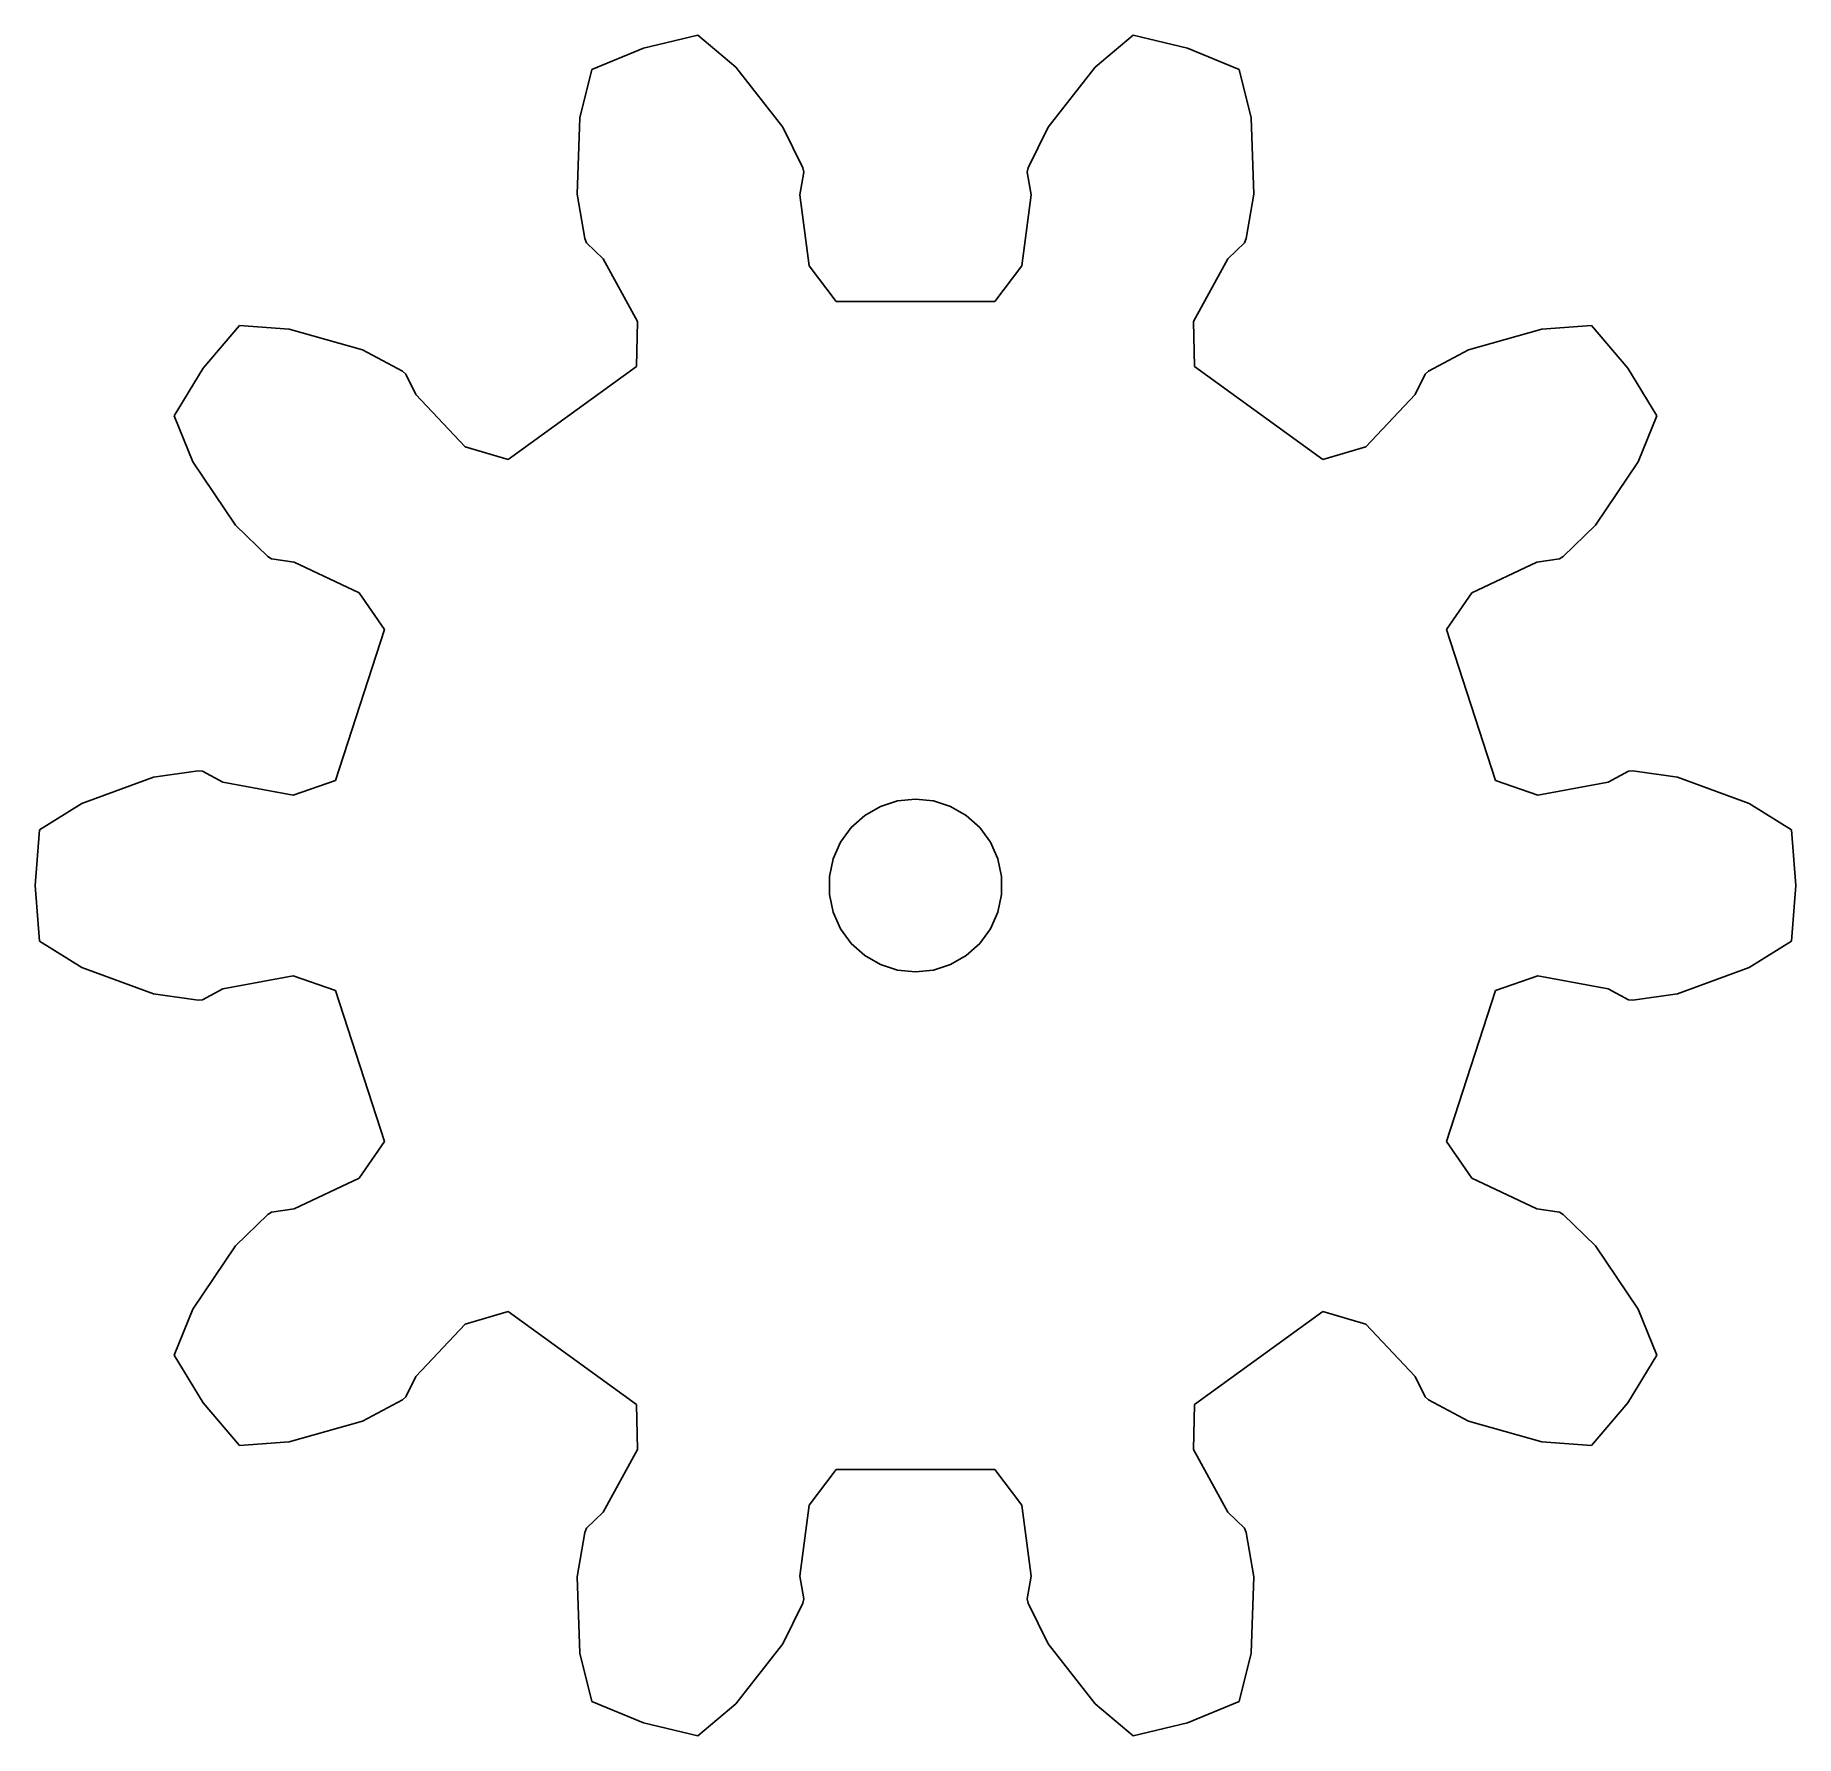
# Model space of a CAD drawing. Header units: metres. Extents: x -15.3 to 15.3, y -14.8 to 14.8.
import ezdxf

# ---------------------------------------------------------------- set-up
doc = ezdxf.new("R2010")
doc.units = ezdxf.units.M

msp = doc.modelspace()

# ---------------------------------------------------------------- linework, layer by layer
for p, q in [((-3.779, 14.757), (-4.721, 14.531)), ((-3.117, 14.202), (-3.779, 14.757)), ((3.779, 14.757), (3.117, 14.202)), ((4.721, 14.531), (3.779, 14.757)), ((-4.721, 14.531), (-5.617, 14.16)), ((5.617, 14.16), (4.721, 14.531)), ((-5.617, 14.16), (-5.827, 13.322)), ((-2.3, 13.159), (-3.117, 14.202)), ((3.117, 14.202), (2.3, 13.159)), ((5.827, 13.322), (5.617, 14.16)), ((-5.827, 13.322), (-5.874, 11.998)), ((-1.957, 12.458), (-2.3, 13.159)), ((2.3, 13.159), (1.957, 12.458)), ((5.874, 11.998), (5.827, 13.322)), ((-2.006, 11.988), (-1.938, 12.38)), ((-1.938, 12.38), (-1.957, 12.458)), ((1.957, 12.458), (1.938, 12.38)), ((1.938, 12.38), (2.006, 11.988)), ((-5.874, 11.998), (-5.739, 11.229)), ((-1.847, 10.755), (-2.006, 11.988)), ((2.006, 11.988), (1.847, 10.755)), ((5.739, 11.229), (5.874, 11.998)), ((-5.739, 11.229), (-5.709, 11.155)), ((-5.709, 11.155), (-5.423, 10.878)), ((5.423, 10.878), (5.709, 11.155)), ((5.709, 11.155), (5.739, 11.229)), ((-5.423, 10.878), (-4.828, 9.786)), ((-1.376, 10.136), (-1.847, 10.755)), ((1.847, 10.755), (1.376, 10.136)), ((4.828, 9.786), (5.423, 10.878)), ((1.376, 10.136), (-1.376, 10.136)), ((-4.828, 9.786), (-4.845, 9.009)), ((4.845, 9.009), (4.828, 9.786)), ((-11.732, 9.718), (-12.361, 8.981)), ((-10.869, 9.658), (-11.732, 9.718)), ((-9.596, 9.294), (-10.869, 9.658)), ((10.869, 9.658), (9.596, 9.294)), ((11.732, 9.718), (10.869, 9.658)), ((12.361, 8.981), (11.732, 9.718)), ((-8.906, 8.928), (-9.596, 9.294)), ((9.596, 9.294), (8.906, 8.928)), ((-12.361, 8.981), (-12.867, 8.154)), ((-8.845, 8.877), (-8.906, 8.928)), ((-8.67, 8.52), (-8.845, 8.877)), ((-4.845, 9.009), (-7.071, 7.392)), ((7.071, 7.392), (4.845, 9.009)), ((8.845, 8.877), (8.67, 8.52)), ((8.906, 8.928), (8.845, 8.877)), ((12.867, 8.154), (12.361, 8.981)), ((-7.816, 7.615), (-8.67, 8.52)), ((8.67, 8.52), (7.816, 7.615)), ((-12.867, 8.154), (-12.544, 7.353)), ((12.544, 7.353), (12.867, 8.154)), ((-12.544, 7.353), (-11.805, 6.254)), ((-7.071, 7.392), (-7.816, 7.615)), ((7.816, 7.615), (7.071, 7.392)), ((11.805, 6.254), (12.544, 7.353)), ((-11.805, 6.254), (-11.244, 5.711)), ((11.244, 5.711), (11.805, 6.254)), ((-11.244, 5.711), (-11.176, 5.669)), ((-11.176, 5.669), (-10.782, 5.613)), ((-10.782, 5.613), (-9.658, 5.08)), ((9.658, 5.08), (10.782, 5.613)), ((10.782, 5.613), (11.176, 5.669)), ((11.176, 5.669), (11.244, 5.711)), ((-9.658, 5.08), (-9.215, 4.441)), ((9.215, 4.441), (9.658, 5.08)), ((-9.215, 4.441), (-10.065, 1.824)), ((10.065, 1.824), (9.215, 4.441)), ((-13.226, 1.879), (-14.47, 1.425)), ((-12.453, 1.988), (-13.226, 1.879)), ((-12.373, 1.983), (-12.453, 1.988)), ((-12.022, 1.796), (-12.373, 1.983)), ((12.373, 1.983), (12.022, 1.796)), ((12.453, 1.988), (12.373, 1.983)), ((13.226, 1.879), (12.453, 1.988)), ((14.47, 1.425), (13.226, 1.879)), ((-10.799, 1.567), (-12.022, 1.796)), ((-10.065, 1.824), (-10.799, 1.567)), ((10.799, 1.567), (10.065, 1.824)), ((12.022, 1.796), (10.799, 1.567)), ((-14.47, 1.425), (-15.203, 0.966)), ((-0.882, 1.214), (-0.61, 1.37)), ((-0.61, 1.37), (-0.312, 1.467)), ((-0.312, 1.467), (0, 1.5)), ((0, 1.5), (0.312, 1.467)), ((0.312, 1.467), (0.61, 1.37)), ((0.61, 1.37), (0.882, 1.214)), ((15.203, 0.966), (14.47, 1.425)), ((-15.203, 0.966), (-15.279, 0)), ((-1.299, 0.75), (-1.115, 1.004)), ((-1.115, 1.004), (-0.882, 1.214)), ((0.882, 1.214), (1.115, 1.004)), ((1.115, 1.004), (1.299, 0.75)), ((15.279, 0), (15.203, 0.966)), ((-1.427, 0.464), (-1.299, 0.75)), ((1.299, 0.75), (1.427, 0.464)), ((-1.492, 0.157), (-1.427, 0.464)), ((1.427, 0.464), (1.492, 0.157)), ((-15.279, 0), (-15.203, -0.966)), ((-1.492, -0.157), (-1.492, 0.157)), ((1.492, 0.157), (1.492, -0.157)), ((15.203, -0.966), (15.279, 0)), ((-1.427, -0.464), (-1.492, -0.157)), ((1.492, -0.157), (1.427, -0.464)), ((-1.299, -0.75), (-1.427, -0.464)), ((1.427, -0.464), (1.299, -0.75)), ((-1.115, -1.004), (-1.299, -0.75)), ((1.299, -0.75), (1.115, -1.004)), ((-15.203, -0.966), (-14.47, -1.425)), ((-0.882, -1.214), (-1.115, -1.004)), ((-0.61, -1.37), (-0.882, -1.214)), ((0.882, -1.214), (0.61, -1.37)), ((1.115, -1.004), (0.882, -1.214)), ((14.47, -1.425), (15.203, -0.966)), ((-14.47, -1.425), (-13.226, -1.879)), ((-0.312, -1.467), (-0.61, -1.37)), ((0, -1.5), (-0.312, -1.467)), ((0.312, -1.467), (0, -1.5)), ((0.61, -1.37), (0.312, -1.467)), ((13.226, -1.879), (14.47, -1.425)), ((-12.373, -1.983), (-12.022, -1.796)), ((-12.022, -1.796), (-10.799, -1.567)), ((-10.799, -1.567), (-10.065, -1.824)), ((-10.065, -1.824), (-9.215, -4.441)), ((9.215, -4.441), (10.065, -1.824)), ((10.065, -1.824), (10.799, -1.567)), ((10.799, -1.567), (12.022, -1.796)), ((12.022, -1.796), (12.373, -1.983)), ((-13.226, -1.879), (-12.453, -1.988)), ((-12.453, -1.988), (-12.373, -1.983)), ((12.373, -1.983), (12.453, -1.988)), ((12.453, -1.988), (13.226, -1.879)), ((-9.215, -4.441), (-9.658, -5.08)), ((9.658, -5.08), (9.215, -4.441)), ((-9.658, -5.08), (-10.782, -5.613)), ((10.782, -5.613), (9.658, -5.08)), ((-11.244, -5.711), (-11.805, -6.254)), ((-11.176, -5.669), (-11.244, -5.711)), ((-10.782, -5.613), (-11.176, -5.669)), ((11.176, -5.669), (10.782, -5.613)), ((11.244, -5.711), (11.176, -5.669)), ((11.805, -6.254), (11.244, -5.711)), ((-11.805, -6.254), (-12.544, -7.353)), ((12.544, -7.353), (11.805, -6.254)), ((-12.544, -7.353), (-12.867, -8.154)), ((-8.67, -8.52), (-7.816, -7.615)), ((-7.816, -7.615), (-7.071, -7.392)), ((-7.071, -7.392), (-4.845, -9.009)), ((4.845, -9.009), (7.071, -7.392)), ((7.071, -7.392), (7.816, -7.615)), ((7.816, -7.615), (8.67, -8.52)), ((12.867, -8.154), (12.544, -7.353)), ((-12.867, -8.154), (-12.361, -8.981)), ((12.361, -8.981), (12.867, -8.154)), ((-8.845, -8.877), (-8.67, -8.52)), ((8.67, -8.52), (8.845, -8.877)), ((-12.361, -8.981), (-11.732, -9.718)), ((-9.596, -9.294), (-8.906, -8.928)), ((-8.906, -8.928), (-8.845, -8.877)), ((-4.845, -9.009), (-4.828, -9.786)), ((4.828, -9.786), (4.845, -9.009)), ((8.845, -8.877), (8.906, -8.928)), ((8.906, -8.928), (9.596, -9.294)), ((11.732, -9.718), (12.361, -8.981)), ((-10.869, -9.658), (-9.596, -9.294)), ((9.596, -9.294), (10.869, -9.658)), ((-11.732, -9.718), (-10.869, -9.658)), ((10.869, -9.658), (11.732, -9.718)), ((-4.828, -9.786), (-5.423, -10.878)), ((5.423, -10.878), (4.828, -9.786)), ((-1.847, -10.755), (-1.376, -10.136)), ((-1.376, -10.136), (1.376, -10.136)), ((1.376, -10.136), (1.847, -10.755)), ((-5.423, -10.878), (-5.709, -11.155)), ((-2.006, -11.988), (-1.847, -10.755)), ((1.847, -10.755), (2.006, -11.988)), ((5.709, -11.155), (5.423, -10.878)), ((-5.739, -11.229), (-5.874, -11.998)), ((-5.709, -11.155), (-5.739, -11.229)), ((5.739, -11.229), (5.709, -11.155)), ((5.874, -11.998), (5.739, -11.229)), ((-5.874, -11.998), (-5.827, -13.322)), ((-1.938, -12.38), (-2.006, -11.988)), ((2.006, -11.988), (1.938, -12.38)), ((5.827, -13.322), (5.874, -11.998)), ((-2.3, -13.159), (-1.957, -12.458)), ((-1.957, -12.458), (-1.938, -12.38)), ((1.938, -12.38), (1.957, -12.458)), ((1.957, -12.458), (2.3, -13.159)), ((-5.827, -13.322), (-5.617, -14.16)), ((-3.117, -14.202), (-2.3, -13.159)), ((2.3, -13.159), (3.117, -14.202)), ((5.617, -14.16), (5.827, -13.322)), ((-5.617, -14.16), (-4.721, -14.531)), ((-3.779, -14.757), (-3.117, -14.202)), ((3.117, -14.202), (3.779, -14.757)), ((4.721, -14.531), (5.617, -14.16)), ((-4.721, -14.531), (-3.779, -14.757)), ((3.779, -14.757), (4.721, -14.531))]:
    msp.add_line(p, q)

doc.saveas('drawing.dxf')
